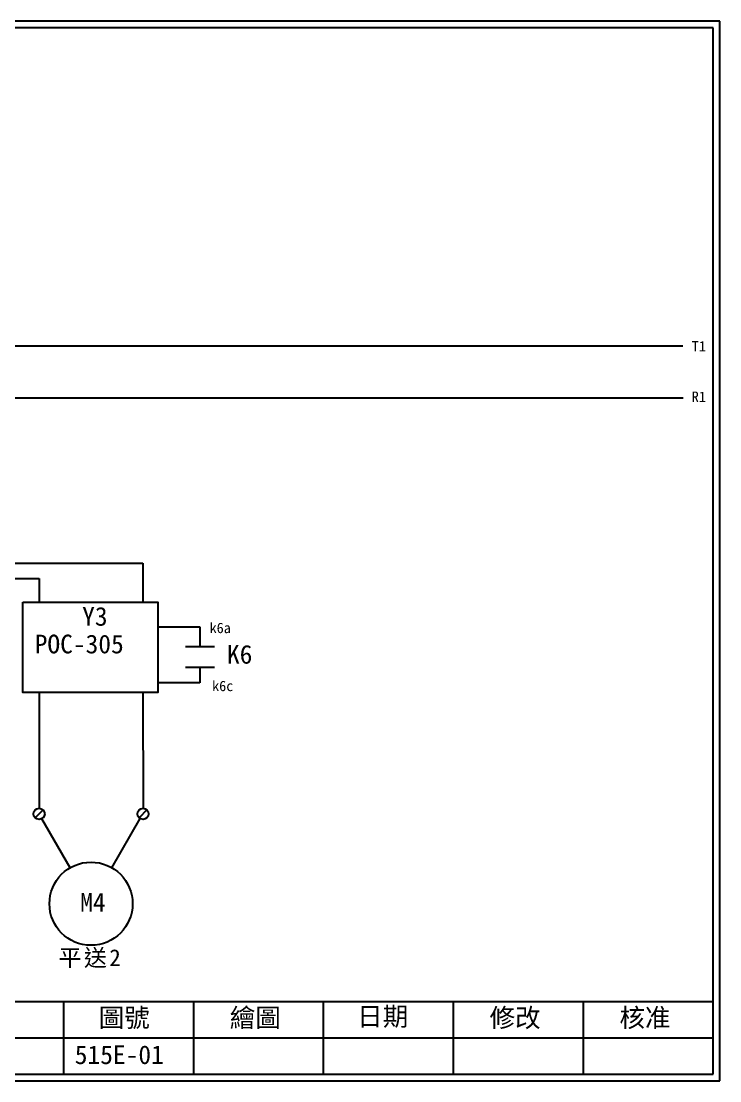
# Model space of a CAD drawing. Extents: x 10 to 297, y 3 to 207.
# Drawn here: x 162.6 to 297, y 3 to 207 of the extents above; entities that cross this region are included whole.
import ezdxf

# ---------------------------------------------------------------- set-up
doc = ezdxf.new("R2010")
doc.units = 0
doc.layers.get('0').update_dxf_attribs({"linetype": 'CONTINUOUS'})
doc.layers.add('圖框層', color=7, linetype='CONTINUOUS')
doc.layers.add('標尺寸層', color=3, linetype='CONTINUOUS')
doc.styles.add('STSL', font='kaiu.ttf')
doc.styles.add('標楷體', font='kaiu.ttf')

msp = doc.modelspace()

# ---------------------------------------------------------------- linework, layer by layer
for p, q in [((185.98, 102.66), (185.98, 95.13)), ((165.98, 99.67), (165.98, 95.13)), ((165.99, 77.75), (166, 55.46)), ((185.99, 77.75), (186, 55.46)), ((166.76, 55.15), (165.24, 53.63)), ((186.76, 55.15), (185.24, 53.63)), ((171.99, 44.02), (166.53, 53.46)), ((179.99, 44.02), (185.45, 53.47))]:
    msp.add_line(p, q)
for centre, radius in [((166, 54.39), 1.07), ((186, 54.39), 1.07), ((175.99, 37.09), 8)]:
    msp.add_circle(centre, radius)
at = {"layer": '圖框層', "color": 7}
for p, q in [((297, 206.97), (10, 206.97)), ((297, 3), (297, 206.97)), ((295.75, 205.72), (11.25, 205.72)), ((295.75, 4.25), (295.75, 205.72)), ((11.25, 18.25), (295.75, 18.25)), ((170.75, 4.25), (170.75, 18.25)), ((195.75, 4.25), (195.75, 18.25)), ((220.75, 4.25), (220.75, 18.25)), ((245.75, 4.25), (245.75, 18.25)), ((270.75, 4.25), (270.75, 18.25)), ((145.75, 11.25), (295.75, 11.25)), ((11.25, 4.25), (295.75, 4.25)), ((10, 3), (297, 3))]:
    msp.add_line(p, q, dxfattribs=at)
at = {"layer": '標尺寸層', "color": 7}
for p, q in [((114.35, 144.49), (289.88, 144.49)), ((138.27, 134.49), (289.94, 134.49)), ((137.16, 102.66), (185.98, 102.66)), ((117.16, 99.67), (165.98, 99.69)), ((188.89, 90.41), (196.96, 90.41)), ((196.96, 90.41), (196.96, 86.58)), ((194.17, 86.58), (199.74, 86.58)), ((196.96, 86.58), (199.74, 86.58)), ((194.17, 82.61), (199.74, 82.61)), ((194.17, 82.61), (196.96, 82.61)), ((196.96, 82.61), (196.96, 79.62)), ((196.96, 79.62), (188.83, 79.62))]:
    msp.add_line(p, q, dxfattribs=at)
msp.add_lwpolyline([(162.84, 95.13), (188.83, 95.13), (188.83, 77.75), (162.84, 77.75)], close=True, dxfattribs=at)

# ---------------------------------------------------------------- texts
at = {"color": 0, "insert": (175.84, 28.32), "char_height": 3.25, "width": 24.1454, "attachment_point": 2, "style": '標楷體'}
msp.add_mtext('{\\T1.1;平送2}', dxfattribs=at)
at = {"layer": '圖框層', "color": 4, "style": 'STSL'}
for s, height, p in [('T1', 2, (291.6, 143.39)), ('R1', 2, (291.6, 133.68)), ('Y3', 3.6, (174.28, 90.6)), ('k6a', 2, (198.81, 89.18)), ('POC-305', 3.6, (165.15, 85.28)), ('K6', 3.6, (202.15, 83.29)), ('k6c', 2, (199.29, 78.01)), ('M4', 3.6, (173.9, 35.56)), ('圖號', 3.6, (177.47, 13.34)), ('繪圖', 3.6, (202.69, 13.34)), ('日期', 3.6, (227.22, 13.59)), ('修改', 3.6, (252.69, 13.34)), ('核准', 3.6, (277.69, 13.34)), ('515E-01', 3.6, (172.86, 6.22))]:
    msp.add_text(s, height=height, dxfattribs=at).set_placement(p)

doc.saveas('drawing.dxf')
